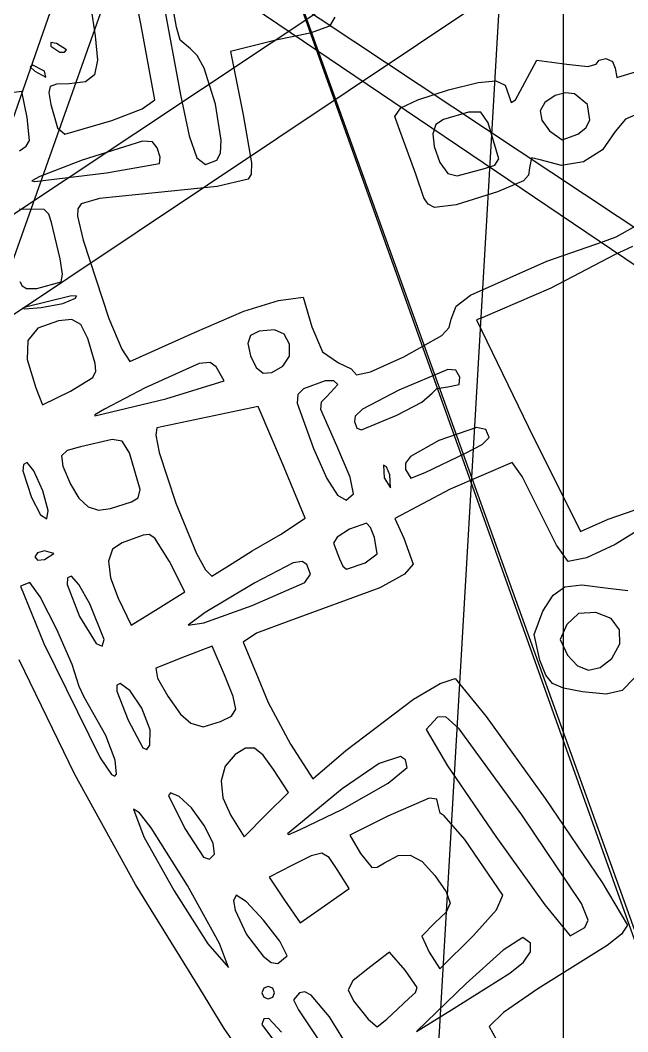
# Model space of a CAD drawing. Extents: x -99 to 383, y -48 to 207.
# Drawn here: x 11.22 to 38.4, y 44.84 to 90.07 of the extents above; entities that cross this region are included whole.
import ezdxf

# ---------------------------------------------------------------- set-up
doc = ezdxf.new("R2010")
doc.units = 0

msp = doc.modelspace()

# ---------------------------------------------------------------- linework, layer by layer
at = {"layer": 'Image'}
for p, q in [((14.9762, 115.306416), (54.4224, 5.65678)), ((54.4224, 4.951233), (14.9762, 115.306416)), ((33.747463, 109.802975), (27.9655, 10.5377)), ((-15.8734, 3.87526), (21.21284, 108.451031)), ((18.514809, 107.544949), (-17.6653, 3.87526)), ((35.526748, 5.269737), (35.52669, 104.535043)), ((156.494909, 2.557787), (5.94282, 102.53597)), ((4.533911, 102.20974), (155.086, 0.564781)), ((34.986646, 97.385088), (-98.9949, 8.35246)), ((-95.96441, 5.46209), (37.2182, 94.494698)), ((16.63012, 89.835631), (16.02588, 92.869521)), ((17.59117, 91.006872), (18.388562, 86.73122)), ((14.370004, 90.659143), (14.563478, 89.368953)), ((18.20588, 89.76511), (18.090683, 90.429214)), ((25.298116, 90.200555), (25.051022, 89.811518)), ((17.23414, 86.504521), (16.63012, 89.835631)), ((18.378432, 89.176274), (18.20588, 89.76511)), ((25.051022, 89.811518), (24.194825, 89.497659)), ((14.563478, 89.368953), (14.667231, 88.285313)), ((18.82764, 88.793482), (18.378432, 89.176274)), ((22.652132, 89.171159), (20.624992, 88.665347)), ((24.194825, 89.497659), (22.652132, 89.171159)), ((12.580765, 89.066767), (12.579243, 88.915175)), ((12.579243, 88.915175), (12.993173, 88.644859)), ((12.844811, 89.026091), (12.580765, 89.066767)), ((13.2828, 88.7471), (12.844811, 89.026091)), ((13.196176, 88.639221), (13.2828, 88.747101)), ((13.2828, 88.747101), (13.2828, 88.7471)), ((19.135986, 88.493897), (18.82764, 88.793482)), ((20.624992, 88.665347), (21.191488, 85.831857)), ((37.906656, 87.512261), (42.069426, 88.778541)), ((12.993173, 88.644859), (13.196176, 88.639221)), ((14.667231, 88.285313), (14.544466, 87.631571)), ((19.441837, 87.921009), (19.135986, 88.493897)), ((33.36733, 86.50413), (34.320845, 88.283614)), ((34.320845, 88.283614), (35.672625, 88.108382)), ((36.989435, 88.108162), (37.113789, 88.281747)), ((37.113789, 88.281747), (37.412768, 88.353946)), ((37.412768, 88.353946), (37.711747, 88.229592)), ((37.711747, 88.229592), (37.836101, 87.930613)), ((11.784458, 88.067501), (11.65694, 87.989242)), ((11.65694, 87.989242), (11.871667, 87.7896)), ((12.295, 87.7896), (11.784458, 88.067501)), ((11.871667, 87.7896), (12.36786, 87.52681)), ((12.36786, 87.52681), (12.295, 87.7896)), ((12.295, 87.7896), (12.295, 87.7896)), ((19.959785, 86.317023), (19.441837, 87.921009)), ((35.672625, 88.108382), (36.611368, 88.003573)), ((36.611368, 88.003573), (36.989435, 88.108162)), ((37.836101, 87.930613), (37.906656, 87.512261)), ((14.142922, 87.310572), (13.410338, 87.225163)), ((14.544466, 87.631571), (14.142922, 87.310572)), ((31.700919, 87.290777), (32.498932, 87.366086)), ((32.498932, 87.366086), (32.913385, 87.16035)), ((11.285257, 86.88622), (10.096817, 86.73461)), ((11.525374, 85.71511), (11.285257, 86.88622)), ((12.550924, 87.104721), (12.494003, 86.831697)), ((12.831968, 87.20866), (12.550924, 87.104721)), ((13.410338, 87.225163), (12.831968, 87.20866)), ((29.001673, 86.515477), (30.376625, 86.949775)), ((30.376625, 86.949775), (31.700919, 87.290777)), ((32.913385, 87.16035), (33.086995, 86.658214)), ((12.494003, 86.831697), (12.588005, 86.307942)), ((16.66851, 86.112482), (17.23414, 86.504521)), ((18.388562, 86.73122), (18.779869, 84.901717)), ((28.236785, 86.146145), (29.001673, 86.515477)), ((33.086995, 86.658214), (33.178653, 86.386424)), ((33.178653, 86.386424), (33.36733, 86.50413)), ((34.678989, 86.397476), (34.479508, 86.021362)), ((35.14612, 86.70825), (34.678989, 86.397476)), ((35.606359, 86.827718), (35.14612, 86.70825)), ((36.015719, 86.775525), (35.606359, 86.827718)), ((36.593048, 86.307573), (36.015719, 86.775525)), ((12.588005, 86.307942), (12.885248, 85.251848)), ((15.3089, 85.5873), (16.66851, 86.112482)), ((20.208938, 84.704927), (19.959785, 86.317023)), ((27.982041, 85.768588), (28.236785, 86.146145)), ((31.274303, 85.951629), (30.145633, 85.631442)), ((31.828221, 85.960674), (31.274303, 85.951629)), ((32.153839, 85.480135), (31.828221, 85.960674)), ((34.479508, 86.021362), (34.549906, 85.593789)), ((36.700585, 85.607221), (36.593048, 86.307573)), ((39.154479, 86.022509), (38.288961, 85.64461)), ((11.625381, 84.689479), (11.525374, 85.71511)), ((13.208871, 84.967392), (15.308881, 85.587386)), ((15.308881, 85.587386), (15.3089, 85.5873)), ((21.191488, 85.831857), (21.56159, 83.689761)), ((28.137525, 85.309615), (27.982041, 85.768588)), ((30.145633, 85.631442), (29.812608, 85.40846)), ((34.549906, 85.593789), (34.892414, 85.12864)), ((36.522707, 85.26453), (36.700585, 85.607221)), ((38.288961, 85.64461), (37.831739, 85.096906)), ((12.885248, 85.251848), (13.208871, 84.967392)), ((28.920107, 83.180545), (28.137525, 85.309615)), ((29.812608, 85.40846), (29.672701, 84.996011)), ((32.627961, 83.866674), (32.153839, 85.480135)), ((34.892414, 85.12864), (35.458616, 84.714527)), ((36.16081, 84.9773), (36.522707, 85.26453)), ((37.831739, 85.096906), (37.271204, 84.271706)), ((11.48241, 84.432032), (11.625381, 84.689479)), ((16.682779, 84.658487), (13.98839, 83.809002)), ((17.135715, 84.631372), (16.682779, 84.658487)), ((17.34883, 84.361621), (17.135715, 84.631372)), ((18.779869, 84.901717), (19.118129, 83.918774)), ((20.178796, 84.1219), (20.208938, 84.704927)), ((29.672701, 84.996011), (29.72813, 84.420047)), ((35.458616, 84.714527), (36.160804, 84.977298)), ((36.160804, 84.977298), (36.16081, 84.9773)), ((11.1836, 84.2264), (11.48241, 84.432032)), ((17.481761, 83.940415), (17.34883, 84.361621)), ((29.72813, 84.420047), (29.981115, 83.706522)), ((37.271204, 84.271706), (36.420389, 83.743937)), ((13.98839, 83.809002), (12.08604, 83.084323)), ((17.44187, 83.670042), (17.481761, 83.940415)), ((19.118129, 83.918774), (19.498653, 83.611279)), ((19.498653, 83.611279), (20.016752, 83.80812)), ((20.01675, 83.808122), (20.178796, 84.1219)), ((20.016752, 83.80812), (20.01675, 83.808122)), ((21.56159, 83.689761), (21.548737, 83.187903)), ((29.981115, 83.706522), (30.341391, 83.208681)), ((32.454352, 83.587744), (32.627961, 83.866674)), ((34.085336, 83.916102), (34.005507, 83.473457)), ((34.480839, 83.821586), (34.085336, 83.916102)), ((35.437523, 83.573823), (34.480839, 83.821586)), ((36.420389, 83.743937), (35.437523, 83.573823)), ((11.87173, 82.860341), (15.06921, 83.249999)), ((15.0692, 83.25), (17.44187, 83.670042)), ((15.06921, 83.249999), (15.0692, 83.25)), ((30.757225, 83.115397), (31.988695, 83.434432)), ((31.988695, 83.434432), (31.9887, 83.434435)), ((31.9887, 83.434435), (32.454352, 83.587744)), ((34.005507, 83.473457), (33.95389, 83.148486)), ((12.08604, 83.084323), (11.733153, 82.89418)), ((11.733153, 82.89418), (11.87173, 82.860341)), ((21.412228, 82.957717), (20.029051, 82.632794)), ((21.548737, 83.187903), (21.412228, 82.957717)), ((29.266349, 82.130479), (28.920107, 83.180545)), ((30.341391, 83.208681), (30.757225, 83.115397)), ((33.736232, 82.888353), (32.575797, 82.390687)), ((33.95389, 83.148486), (33.736232, 82.888353)), ((20.029051, 82.632794), (16.528348, 82.270176)), ((32.575797, 82.390687), (30.724693, 81.815388)), ((14.761269, 82.102816), (13.937229, 81.854906)), ((16.528348, 82.270176), (14.761269, 82.102816)), ((29.465921, 81.843546), (29.266349, 82.130479)), ((37.883159, 80.381161), (40.940559, 82.119261)), ((12.283993, 81.601151), (11.178031, 81.625779)), ((12.496318, 81.401186), (12.283993, 81.601151)), ((13.794073, 81.631441), (13.784944, 81.304672)), ((13.937229, 81.854906), (13.794073, 81.631441)), ((29.744711, 81.702039), (29.465921, 81.843546)), ((30.724693, 81.815388), (29.744711, 81.702039)), ((12.616531, 81.019196), (12.496318, 81.401186)), ((13.004914, 79.395686), (12.616531, 81.019196)), ((13.784944, 81.304672), (14.033128, 80.230336)), ((14.033128, 80.230336), (15.17403, 76.738423)), ((34.782261, 79.29758), (37.310147, 80.169494)), ((37.310147, 80.169494), (37.883159, 80.381161)), ((38.61227, 79.95651), (37.836159, 79.588577)), ((13.113075, 78.718826), (13.004914, 79.395686)), ((31.367837, 77.782414), (34.782261, 79.29758)), ((37.836159, 79.588577), (34.951568, 78.08565)), ((13.04808, 78.376376), (13.113075, 78.718826)), ((11.193038, 78.391757), (11.307549, 78.188641)), ((11.965362, 78.070049), (13.048079, 78.376367)), ((13.048079, 78.376367), (13.04808, 78.376376)), ((11.307549, 78.188641), (11.499837, 78.067225)), ((11.499837, 78.067225), (11.965362, 78.070049)), ((34.951568, 78.08565), (31.916729, 76.783177)), ((13.447547, 77.737366), (11.44944, 77.236132)), ((12.154995, 77.230064), (13.127785, 77.409074)), ((13.127785, 77.409074), (13.683215, 77.634149)), ((13.731004, 77.751573), (13.447547, 77.737366)), ((13.68321, 77.634155), (13.731004, 77.751573)), ((13.683215, 77.634149), (13.68321, 77.634155)), ((21.219044, 77.055516), (22.775568, 77.538616)), ((22.775568, 77.538616), (23.867588, 77.685086)), ((23.867588, 77.685086), (24.259188, 76.358826)), ((30.715142, 77.28621), (31.367837, 77.782414)), ((11.44944, 77.236132), (11.330488, 77.188546)), ((11.330488, 77.188546), (11.423864, 77.17154)), ((11.423864, 77.17154), (12.154995, 77.230064)), ((19.010238, 76.099706), (21.219044, 77.055516)), ((30.498345, 76.696364), (30.715142, 77.28621)), ((12.9326, 76.6269), (12.006508, 76.295349)), ((13.5256, 76.682503), (12.9326, 76.6269)), ((13.930948, 76.458106), (13.5256, 76.682503)), ((14.245272, 75.840681), (13.930948, 76.458106)), ((15.17403, 76.738423), (15.756257, 75.361986)), ((30.406492, 76.336), (30.498345, 76.696364)), ((31.916729, 76.783177), (31.627276, 76.667534)), ((31.627276, 76.667534), (33.955606, 71.879164)), ((12.006508, 76.295349), (11.550856, 75.750094)), ((16.124448, 74.807276), (19.010238, 76.099706)), ((21.904283, 76.161827), (21.517654, 75.971527)), ((22.586278, 76.21848), (21.904283, 76.161827)), ((23.030395, 76.0286), (22.586278, 76.21848)), ((23.268146, 75.5769), (23.030395, 76.0286)), ((24.259188, 76.358826), (24.736464, 75.248013)), ((30.077015, 75.978141), (30.406492, 76.336)), ((11.550856, 75.750094), (11.532381, 74.892726)), ((14.5652, 74.7172), (14.245272, 75.840681)), ((21.517654, 75.971527), (21.398035, 75.617066)), ((21.398035, 75.617066), (21.517068, 75.06793)), ((23.258669, 75.040296), (23.268146, 75.5769)), ((28.381675, 75.012584), (30.077015, 75.978141)), ((15.756257, 75.361986), (16.124448, 74.807276)), ((24.736464, 75.248013), (25.457898, 74.751196)), ((11.532381, 74.892726), (11.91782, 73.62484)), ((14.565206, 74.717196), (14.5652, 74.7172)), ((14.597425, 74.37275), (14.565206, 74.717196)), ((19.219752, 74.713001), (16.810573, 73.626693)), ((19.709572, 74.768501), (19.219752, 74.713001)), ((19.985573, 74.577572), (19.709572, 74.768501)), ((21.517068, 75.06793), (21.770376, 74.539455)), ((22.9611, 74.5957), (23.258669, 75.040296)), ((25.457898, 74.751196), (26.027918, 74.478372)), ((26.886776, 74.347006), (28.381675, 75.012584)), ((14.4602, 74.09096), (14.597425, 74.37275)), ((20.33835, 73.951307), (19.985573, 74.577572)), ((21.770376, 74.539455), (22.07911, 74.289948)), ((22.07911, 74.289948), (22.46783, 74.311375)), ((22.46783, 74.311375), (22.961098, 74.595705)), ((22.961098, 74.595705), (22.9611, 74.5957)), ((26.027918, 74.478372), (26.265005, 74.217534)), ((26.265005, 74.217534), (26.886776, 74.347006)), ((30.350122, 74.4571), (28.149478, 73.533565)), ((30.706218, 74.414631), (30.350122, 74.4571)), ((30.882588, 74.101791), (30.706218, 74.414631)), ((13.465806, 73.476546), (14.4602, 74.09096)), ((17.7278, 73.141), (20.33835, 73.951307)), ((24.852004, 73.948296), (23.895696, 73.593874)), ((25.253557, 73.938057), (24.852004, 73.948296)), ((24.932477, 73.2443), (25.418356, 73.780138)), ((25.418356, 73.780138), (25.253557, 73.938057)), ((30.348339, 73.678458), (30.848226, 73.775434)), ((30.848226, 73.775434), (30.882588, 74.101791)), ((11.91782, 73.62484), (12.208356, 72.865629)), ((12.208356, 72.865629), (13.465806, 73.476546)), ((16.810573, 73.626693), (14.983185, 72.683908)), ((23.639823, 73.336005), (23.605006, 72.942369)), ((23.895696, 73.593874), (23.639823, 73.336005)), ((28.149478, 73.533565), (26.524899, 72.671306)), ((29.185359, 72.984632), (29.65164, 73.392677)), ((29.65164, 73.392677), (29.856295, 73.59451)), ((29.856295, 73.59451), (30.348339, 73.678458)), ((14.552793, 72.373883), (17.727793, 73.141002)), ((17.727793, 73.141002), (17.7278, 73.141)), ((23.605006, 72.942369), (24.335525, 70.912764)), ((24.662151, 72.66112), (24.690389, 73.001932)), ((24.690389, 73.001932), (24.932477, 73.2443)), ((28.0643, 72.4049), (29.185359, 72.984632)), ((14.556323, 72.429246), (14.552793, 72.373883)), ((14.983185, 72.683908), (14.556323, 72.429246)), ((21.858524, 72.794912), (17.332064, 71.840299)), ((22.952514, 70.244482), (21.858524, 72.794912)), ((25.378156, 71.03517), (24.662151, 72.66112)), ((26.524899, 72.671306), (26.204458, 72.370377)), ((26.486163, 71.757436), (28.064308, 72.4049)), ((28.064308, 72.4049), (28.0643, 72.4049)), ((26.204458, 72.370377), (26.164378, 72.122455)), ((26.164378, 72.122455), (26.281879, 71.830281)), ((17.332064, 71.840299), (17.276041, 71.513365)), ((17.276041, 71.513365), (17.434694, 70.742712)), ((26.281879, 71.830281), (26.486163, 71.757436)), ((31.628188, 71.853417), (29.93803, 71.281215)), ((32.051276, 71.761408), (31.628188, 71.853417)), ((32.19241, 71.417286), (32.051276, 71.761408)), ((33.955606, 71.879164), (36.283936, 67.206434)), ((15.328566, 71.319639), (13.917676, 70.996043)), ((15.770931, 71.248123), (15.328566, 71.319639)), ((16.102424, 70.721678), (15.770931, 71.248123)), ((25.983159, 69.640287), (25.378156, 71.03517)), ((29.93803, 71.281215), (28.673065, 70.555461)), ((31.13408, 70.703115), (31.881526, 71.103414)), ((31.881526, 71.103414), (32.19241, 71.417286)), ((13.313104, 70.833894), (13.059048, 70.583585)), ((13.059048, 70.583585), (13.122506, 70.121831)), ((13.917676, 70.996043), (13.313104, 70.833894)), ((16.57864, 69.080585), (16.102424, 70.721678)), ((17.434694, 70.742712), (18.173812, 68.471041)), ((24.335525, 70.912764), (24.927931, 69.584458)), ((29.331763, 69.846233), (31.134073, 70.703118)), ((31.134073, 70.703118), (31.13408, 70.703115)), ((11.355388, 70.202314), (11.327659, 69.922986)), ((11.528498, 70.291847), (11.355388, 70.202314)), ((11.823091, 69.918784), (11.528498, 70.291847)), ((13.122506, 70.121831), (13.470478, 69.325343)), ((23.963834, 67.798292), (22.952514, 70.244482)), ((27.608023, 70.103942), (27.464834, 70.174066)), ((27.464834, 70.174066), (27.491163, 69.611241)), ((28.456695, 70.27031), (28.45009, 69.977715)), ((28.673065, 70.555461), (28.456695, 70.27031)), ((33.227856, 70.291755), (30.447002, 69.105422)), ((33.676057, 69.662036), (33.227856, 70.291755)), ((11.327659, 69.922986), (11.716085, 68.730557)), ((12.22054, 69.021847), (11.823091, 69.918784)), ((27.7555, 69.738561), (27.608023, 70.103942)), ((27.755506, 69.738563), (27.7555, 69.738561)), ((27.782486, 69.162926), (27.755506, 69.738563)), ((28.45009, 69.977715), (28.684929, 69.59886)), ((28.684929, 69.59886), (29.331763, 69.846233)), ((34.425236, 68.148465), (33.676057, 69.662036)), ((13.470478, 69.325343), (13.844513, 68.697611)), ((24.927931, 69.584458), (25.403071, 68.828605)), ((26.1296, 68.8899), (25.983159, 69.640287)), ((27.491163, 69.611241), (27.782486, 69.162926)), ((12.22054, 69.021844), (12.22054, 69.021847)), ((12.460272, 68.142926), (12.22054, 69.021844)), ((16.493054, 68.709625), (16.57864, 69.080585)), ((25.403071, 68.828605), (25.792956, 68.609117)), ((25.792956, 68.609117), (26.129595, 68.889904)), ((26.129595, 68.889904), (26.1296, 68.8899)), ((30.447002, 69.105422), (27.968396, 67.781685)), ((11.716085, 68.730557), (12.129391, 67.951868)), ((13.844513, 68.697611), (14.258295, 68.312973)), ((14.258295, 68.312973), (14.725106, 68.16337)), ((15.258228, 68.240743), (16.19641, 68.527814)), ((16.19641, 68.527818), (16.493054, 68.709625)), ((16.19641, 68.527814), (16.19641, 68.527818)), ((18.173812, 68.471041), (19.104981, 66.226874)), ((12.129391, 67.951868), (12.403671, 67.771129)), ((12.403671, 67.771129), (12.460272, 68.142926)), ((14.725106, 68.16337), (15.258228, 68.240743)), ((35.207832, 66.595806), (34.425236, 68.148465)), ((37.514196, 67.761474), (39.073339, 68.289829)), ((22.862534, 67.069488), (23.963834, 67.798292)), ((26.705505, 67.575625), (25.948059, 67.310524)), ((26.884228, 67.384209), (26.705505, 67.575625)), ((27.968396, 67.781685), (28.381727, 66.905394)), ((36.283936, 67.206434), (37.514196, 67.761474)), ((16.72322, 67.03793), (15.778327, 66.705862)), ((16.986327, 67.068621), (16.72322, 67.03793)), ((17.244624, 66.908029), (16.986327, 67.068621)), ((21.588034, 66.340686), (22.862534, 67.069488)), ((25.392995, 66.948616), (25.224521, 66.681479)), ((25.948059, 67.310524), (25.392995, 66.948616)), ((27.059879, 66.93253), (26.884228, 67.384209)), ((39.010542, 67.349552), (37.829544, 66.628805)), ((15.778327, 66.705862), (15.347568, 66.4114)), ((17.8891, 65.8705), (17.244624, 66.908029)), ((25.224521, 66.681479), (25.507113, 65.987944)), ((27.178644, 66.207298), (27.059879, 66.93253)), ((28.381727, 66.905394), (28.795061, 65.748294)), ((35.736376, 65.872095), (35.207832, 66.595806)), ((37.829544, 66.628805), (36.550239, 66.035991)), ((11.995988, 66.260415), (11.871634, 66.06735)), ((11.871634, 66.06735), (11.995988, 65.922007)), ((12.294967, 66.340716), (11.995988, 66.260415)), ((12.7183, 66.2298), (12.294967, 66.340716)), ((12.294967, 65.956434), (12.7183, 66.2298)), ((12.7183, 66.2298), (12.7183, 66.2298)), ((15.347568, 66.4114), (15.172128, 65.875311)), ((19.104981, 66.226874), (19.503698, 65.490601)), ((20.69726, 65.776242), (21.588034, 66.340686)), ((26.6488, 65.8096), (27.178644, 66.207298)), ((11.995988, 65.922007), (12.294967, 65.956434)), ((15.172128, 65.875311), (15.254745, 65.13522)), ((18.577885, 64.506206), (17.8891, 65.8705)), ((19.783764, 65.211799), (20.69726, 65.776243)), ((20.69726, 65.776243), (20.69726, 65.776242)), ((23.420774, 65.800712), (21.71284, 64.917741)), ((23.82393, 65.872971), (23.420774, 65.800712)), ((24.03659, 65.73792), (23.82393, 65.872971)), ((24.196847, 65.302398), (24.03659, 65.73792)), ((25.507113, 65.987944), (25.646517, 65.656689)), ((25.646517, 65.656689), (25.818498, 65.526664)), ((25.818498, 65.526664), (26.648803, 65.809597)), ((26.648803, 65.809597), (26.6488, 65.8096)), ((28.795061, 65.748294), (28.413989, 65.292263)), ((36.550239, 66.035991), (35.736376, 65.872095)), ((13.509432, 65.211781), (13.328891, 65.129847)), ((13.840095, 64.834804), (13.509432, 65.211781)), ((15.254745, 65.13522), (15.598154, 64.228752)), ((19.503698, 65.490601), (19.783764, 65.211799)), ((23.942425, 64.925124), (24.196847, 65.302398)), ((28.413989, 65.292263), (27.306978, 64.691459)), ((11.652606, 64.929623), (11.233825, 64.762082)), ((11.233825, 64.762082), (12.268859, 62.201887)), ((12.114527, 64.287275), (11.652606, 64.929623)), ((13.328891, 65.129847), (13.319376, 64.84341)), ((13.319376, 64.84341), (13.861098, 63.413211)), ((14.333231, 63.970695), (13.840095, 64.834804)), ((21.71284, 64.917741), (19.487701, 63.592134)), ((21.59205, 63.89484), (23.942425, 64.925124)), ((27.306978, 64.691459), (23.231171, 63.200264)), ((35.064284, 64.366449), (35.58335, 64.737439)), ((35.58335, 64.737439), (36.341317, 64.819919)), ((36.341317, 64.819919), (37.521722, 64.679064)), ((12.855726, 62.829296), (12.114527, 64.287275)), ((17.380575, 63.765314), (18.577885, 64.506206)), ((34.600582, 63.641774), (35.064284, 64.366449)), ((37.521722, 64.679064), (38.404767, 64.573601)), ((14.976782, 62.382011), (14.333231, 63.970695)), ((15.598154, 64.228752), (16.183265, 63.024422)), ((19.433199, 63.130591), (21.592049, 63.894841)), ((21.592049, 63.894841), (21.59205, 63.89484)), ((13.861098, 63.413211), (14.615013, 62.192315)), ((16.183265, 63.024422), (17.380575, 63.765314)), ((19.487701, 63.592134), (18.729785, 63.013054)), ((34.205365, 62.60638), (34.600582, 63.641774)), ((36.187364, 63.547951), (35.664492, 63.049657)), ((36.969712, 63.581665), (36.187364, 63.547951)), ((37.652402, 63.310317), (36.969712, 63.581665)), ((18.729785, 63.013054), (19.433199, 63.130591)), ((23.231171, 63.200264), (21.786106, 62.660222)), ((35.664492, 63.049657), (35.376331, 62.382231)), ((38.023589, 62.808501), (37.652402, 63.310317)), ((13.544035, 61.259286), (12.855726, 62.829296)), ((21.786106, 62.660222), (21.185061, 62.259562)), ((34.464969, 61.454924), (34.205365, 62.60638)), ((38.046782, 62.180731), (38.023589, 62.808501)), ((12.268859, 62.201887), (14.798315, 57.088732)), ((14.615013, 62.192315), (14.875981, 62.082124)), ((14.875981, 62.082124), (14.976778, 62.382011)), ((14.976778, 62.382011), (14.976782, 62.382011)), ((19.807767, 62.07523), (18.591407, 61.614632)), ((20.355297, 60.79789), (19.807767, 62.07523)), ((21.185061, 62.259562), (21.749505, 60.905022)), ((35.376331, 62.382231), (35.694278, 61.684007)), ((37.685492, 61.531525), (38.046782, 62.180731)), ((18.591407, 61.614632), (17.284807, 61.093597)), ((35.694278, 61.684007), (36.143827, 61.196923)), ((37.165105, 61.118716), (37.685488, 61.531525)), ((37.685488, 61.531525), (37.685492, 61.531525)), ((13.665258, 56.342964), (11.166211, 61.474804)), ((13.847286, 60.280843), (13.544035, 61.259286)), ((17.284807, 61.093597), (17.363091, 60.65403)), ((34.725706, 60.789738), (34.464969, 61.454924)), ((36.143827, 61.196923), (36.64266, 61.007837)), ((36.64266, 61.007837), (37.165105, 61.118716)), ((17.363091, 60.65403), (17.812618, 59.842704)), ((20.745898, 59.827977), (20.355297, 60.79789)), ((21.749505, 60.905022), (22.313949, 59.555092)), ((30.002796, 60.416788), (30.667934, 60.637812)), ((30.667934, 60.637812), (32.056466, 58.940541)), ((35.025747, 60.409507), (34.725706, 60.789738)), ((38.682433, 60.642789), (38.142997, 60.095869)), ((14.082236, 59.80259), (13.847286, 60.280843)), ((15.691645, 60.41404), (15.536548, 60.333397)), ((15.536548, 60.333397), (15.538092, 60.061512)), ((16.142163, 60.087378), (15.691645, 60.41404)), ((28.814009, 59.704291), (30.002796, 60.416788)), ((35.521068, 60.198229), (35.025747, 60.409507)), ((36.367649, 60.039904), (35.521068, 60.198229)), ((15.0519, 58.0912), (14.082236, 59.80259)), ((15.538092, 60.061512), (16.050157, 58.76429)), ((16.6609, 59.302), (16.142163, 60.087378)), ((17.812618, 59.842704), (18.389879, 59.041934)), ((20.855869, 59.265651), (20.745898, 59.827977)), ((37.4355, 59.931472), (36.367649, 60.039904)), ((38.142997, 60.095869), (37.4355, 59.931472)), ((17.02351, 58.341435), (16.6609, 59.302)), ((16.6609, 59.302), (16.6609, 59.302)), ((20.671454, 58.948396), (20.855869, 59.265651)), ((22.313949, 59.555092), (23.308488, 57.703582)), ((25.777934, 57.407622), (28.814009, 59.704291)), ((18.389879, 59.041934), (18.851367, 58.634037)), ((20.1789, 58.7137), (20.671454, 58.948396)), ((29.87724, 58.90198), (29.369703, 58.350978)), ((30.250376, 58.920448), (29.87724, 58.90198)), ((30.850959, 58.37724), (30.250376, 58.920448)), ((32.056466, 58.940541), (34.694576, 55.265157)), ((16.050157, 58.76429), (16.703084, 57.540909)), ((18.851367, 58.634037), (19.402784, 58.471203)), ((19.402784, 58.471203), (20.178895, 58.713702)), ((20.178895, 58.713702), (20.1789, 58.7137)), ((29.369703, 58.350978), (30.336933, 56.727452)), ((33.66106, 54.53684), (30.850959, 58.37724)), ((15.456686, 56.989409), (15.0519, 58.091202)), ((15.0519, 58.091202), (15.0519, 58.0912)), ((17.019415, 57.65225), (17.02351, 58.341435)), ((16.703084, 57.540909), (16.883303, 57.45271)), ((16.883303, 57.45271), (17.019415, 57.65225)), ((21.299922, 57.518335), (20.83106, 57.239003)), ((21.690572, 57.519355), (21.299922, 57.518335)), ((22.082, 57.211024), (21.690572, 57.519355)), ((23.308488, 57.703582), (24.303024, 56.148872)), ((14.798315, 57.088732), (15.293108, 56.342754)), ((20.83106, 57.239003), (20.383617, 56.713736)), ((22.5532, 56.5623), (22.082, 57.211024)), ((24.303024, 56.148872), (25.777934, 57.407622)), ((28.223948, 57.142297), (27.27999, 56.835013)), ((28.449568, 56.997043), (28.223948, 57.142297)), ((28.5228, 56.6591), (28.449568, 56.997043)), ((15.524827, 56.35812), (15.456686, 56.989409)), ((20.383617, 56.713736), (20.19982, 56.052859)), ((23.215841, 55.539805), (22.5532, 56.5623)), ((27.27999, 56.835013), (25.619819, 55.697807)), ((27.673046, 55.952568), (28.5228, 56.6591)), ((28.5228, 56.6591), (28.5228, 56.6591)), ((30.336933, 56.727452), (32.48665, 53.575949)), ((16.369742, 51.421214), (13.665258, 56.342964)), ((15.293108, 56.342754), (15.444151, 56.264358)), ((15.444151, 56.264358), (15.524827, 56.35812)), ((20.19982, 56.052859), (20.283057, 55.303894)), ((25.619819, 55.697807), (23.17233, 53.69124)), ((25.63002, 54.79583), (27.673046, 55.952568)), ((17.944836, 55.520971), (17.84579, 55.404824)), ((17.84579, 55.404824), (18.574535, 53.92716)), ((18.33069, 55.35128), (17.944836, 55.520971)), ((18.882644, 54.851375), (18.33069, 55.35128)), ((20.283057, 55.303894), (20.636719, 54.514363)), ((22.222747, 54.546708), (23.215841, 55.539805)), ((29.514349, 55.283288), (27.657655, 54.478077)), ((29.847711, 55.233579), (29.514349, 55.283288)), ((29.933915, 54.910743), (29.847711, 55.233579)), ((34.694576, 55.265157), (37.249548, 51.516826)), ((16.548838, 54.626115), (16.28869, 54.78396)), ((16.28869, 54.78396), (16.752092, 53.549396)), ((19.444005, 54.065261), (18.882644, 54.851375)), ((23.714804, 53.861954), (25.63002, 54.79583)), ((30.005081, 54.611764), (29.933915, 54.910743)), ((17.068043, 53.963516), (16.548838, 54.626115)), ((20.636719, 54.514363), (21.22965, 53.553614)), ((21.22965, 53.553614), (22.222747, 54.546708)), ((27.657655, 54.478077), (25.961925, 53.622075)), ((30.17618, 54.48741), (30.005081, 54.611764)), ((31.101476, 53.44063), (30.17618, 54.48741)), ((36.319628, 50.56853), (33.66106, 54.53684)), ((18.704, 51.3774), (17.068043, 53.963516)), ((18.574535, 53.92716), (19.420061, 52.638873)), ((19.841461, 53.277433), (19.444005, 54.065261)), ((23.231653, 53.66308), (23.714804, 53.861954)), ((16.752092, 53.549396), (18.108902, 51.133685)), ((23.17233, 53.69124), (23.231653, 53.66308)), ((25.961925, 53.622075), (26.445425, 52.803572)), ((32.81377, 50.94173), (31.101476, 53.44063)), ((32.48665, 53.575949), (34.690897, 50.507771)), ((19.9017, 52.77239), (19.841461, 53.277433)), ((19.420061, 52.638873), (19.679276, 52.551479)), ((19.679276, 52.551479), (19.901705, 52.77239)), ((19.901705, 52.77239), (19.9017, 52.77239)), ((24.225925, 52.701776), (23.39014, 52.284234)), ((24.706676, 52.821225), (24.225925, 52.701776)), ((25.030307, 52.623264), (24.706676, 52.821225)), ((25.39473, 52.088575), (25.030307, 52.623264)), ((26.445425, 52.803572), (26.94357, 52.175525)), ((27.506445, 52.389572), (28.123181, 52.713816)), ((28.123181, 52.713816), (28.667551, 52.737016)), ((28.667551, 52.737016), (29.194586, 52.445383)), ((23.39014, 52.284234), (22.34952, 51.744146)), ((25.932679, 51.241907), (25.39473, 52.088575)), ((26.94357, 52.175525), (27.179407, 52.191922)), ((27.179407, 52.191922), (27.506445, 52.389572)), ((29.194586, 52.445383), (29.759315, 51.825131)), ((22.34952, 51.744146), (23.042996, 50.723606)), ((29.759315, 51.825131), (30.276109, 51.088649)), ((19.2526, 46.77683), (16.369742, 51.421214)), ((18.108902, 51.133685), (19.615911, 48.775686)), ((18.70401, 51.3774), (18.704, 51.3774)), ((20.130769, 48.790238), (18.70401, 51.3774)), ((24.834569, 50.472485), (25.932679, 51.241907)), ((37.249548, 51.516826), (38.388664, 49.600712)), ((20.87334, 50.94142), (20.75919, 50.696712)), ((20.75919, 50.696712), (20.826702, 50.277989)), ((21.334423, 50.653076), (20.87334, 50.94142)), ((23.042996, 50.723606), (23.736469, 49.703066)), ((30.276109, 51.088649), (30.448272, 50.588612)), ((32.520665, 50.292233), (32.813798, 50.941737)), ((32.813798, 50.941737), (32.81377, 50.94173)), ((20.826702, 50.277989), (21.341635, 49.18866)), ((22.101979, 49.829226), (21.334423, 50.653076)), ((23.736469, 49.703066), (24.834569, 50.472485)), ((30.448272, 50.588612), (30.275744, 50.17881)), ((31.501428, 49.140267), (32.520665, 50.292233)), ((34.690897, 50.507771), (35.821713, 49.134218)), ((36.618663, 49.832012), (36.319628, 50.56853)), ((22.825279, 48.885661), (22.101979, 49.829226)), ((30.275744, 50.17881), (29.758468, 49.713031)), ((36.46963, 49.49897), (36.618663, 49.832012)), ((29.758468, 49.713031), (29.182647, 49.109656)), ((35.821713, 49.134218), (36.469633, 49.498967)), ((36.469633, 49.498967), (36.46963, 49.49897)), ((38.388664, 49.600712), (38.1143, 49.196391)), ((21.341635, 49.18866), (22.087989, 48.213759)), ((23.15359, 48.23817), (22.825279, 48.885661)), ((29.182647, 49.109656), (29.504429, 48.389471)), ((29.990308, 47.647927), (31.501428, 49.140267)), ((33.701897, 49.045088), (32.822167, 48.48962)), ((34.041452, 48.792699), (33.701897, 49.045088)), ((38.1143, 49.196391), (37.471443, 48.693532)), ((19.615911, 48.775686), (20.52991, 47.71426)), ((20.52991, 47.71426), (20.130769, 48.790238)), ((32.822167, 48.48962), (31.161897, 47.002708)), ((33.733705, 47.950597), (34.045893, 48.41101)), ((34.045893, 48.41101), (34.041452, 48.792699)), ((37.471443, 48.693532), (34.378943, 46.759322)), ((22.087989, 48.213759), (22.444775, 47.93807)), ((22.73561, 47.89361), (23.153598, 48.238164)), ((23.153598, 48.238164), (23.15359, 48.23817)), ((27.74379, 48.397352), (26.70815, 47.60743)), ((28.443309, 47.584118), (27.74379, 48.397352)), ((29.504429, 48.389471), (29.990308, 47.647927)), ((33.12337, 47.462038), (33.733705, 47.950597)), ((22.444775, 47.93807), (22.73561, 47.89361)), ((26.70815, 47.60743), (26.091371, 47.107952)), ((28.977487, 46.819945), (28.443309, 47.584118)), ((26.091371, 47.107952), (25.892845, 46.719549)), ((30.510997, 45.819602), (33.123377, 47.462042)), ((33.123377, 47.462042), (33.12337, 47.462038)), ((20.3383, 44.983), (19.2526, 46.77683)), ((22.114429, 46.784473), (22.031526, 46.585153)), ((22.313748, 46.867375), (22.114429, 46.784473)), ((22.513067, 46.784473), (22.313748, 46.867375)), ((22.59597, 46.585153), (22.513067, 46.784473)), ((23.943884, 46.621303), (23.705619, 46.57091)), ((24.227334, 46.475922), (23.943884, 46.621303)), ((25.892845, 46.719549), (26.119563, 46.222751)), ((28.60367, 46.325238), (28.897071, 46.593916)), ((28.897071, 46.593916), (28.977487, 46.819945)), ((31.161897, 47.002708), (28.945787, 44.852498)), ((34.378943, 46.759322), (32.834219, 45.702905)), ((22.031526, 46.585153), (22.114429, 46.385834)), ((22.114429, 46.385834), (22.313748, 46.302931)), ((22.313748, 46.302931), (22.513067, 46.385834)), ((22.513067, 46.385834), (22.59597, 46.585153)), ((22.59597, 46.585153), (22.59597, 46.585153)), ((23.705619, 46.57091), (23.448308, 46.27097)), ((23.448308, 46.27097), (23.660957, 45.817081)), ((25.046379, 45.50516), (24.227334, 46.475922)), ((26.119563, 46.222751), (26.778514, 45.39809)), ((27.62047, 45.39809), (28.603672, 46.32524)), ((28.603672, 46.32524), (28.60367, 46.325238)), ((23.660957, 45.817081), (24.61307, 44.386051)), ((28.945787, 44.852498), (30.510997, 45.819602)), ((32.834219, 45.702905), (32.191723, 45.074452)), ((22.120756, 45.419693), (22.031954, 45.16008)), ((22.342007, 45.432352), (22.120756, 45.419693)), ((22.91094, 44.821241), (22.342007, 45.432352)), ((25.68204, 44.496658), (25.046379, 45.50516)), ((26.778514, 45.39809), (27.183179, 45.057692)), ((27.183179, 45.057692), (27.62047, 45.39809)), ((21.380911, 43.504609), (20.3383, 44.983)), ((22.031954, 45.16008), (24.845161, 41.380351)), ((32.191723, 45.074452), (32.523334, 44.483067))]:
    msp.add_line(p, q, dxfattribs=at)

doc.saveas('drawing.dxf')
